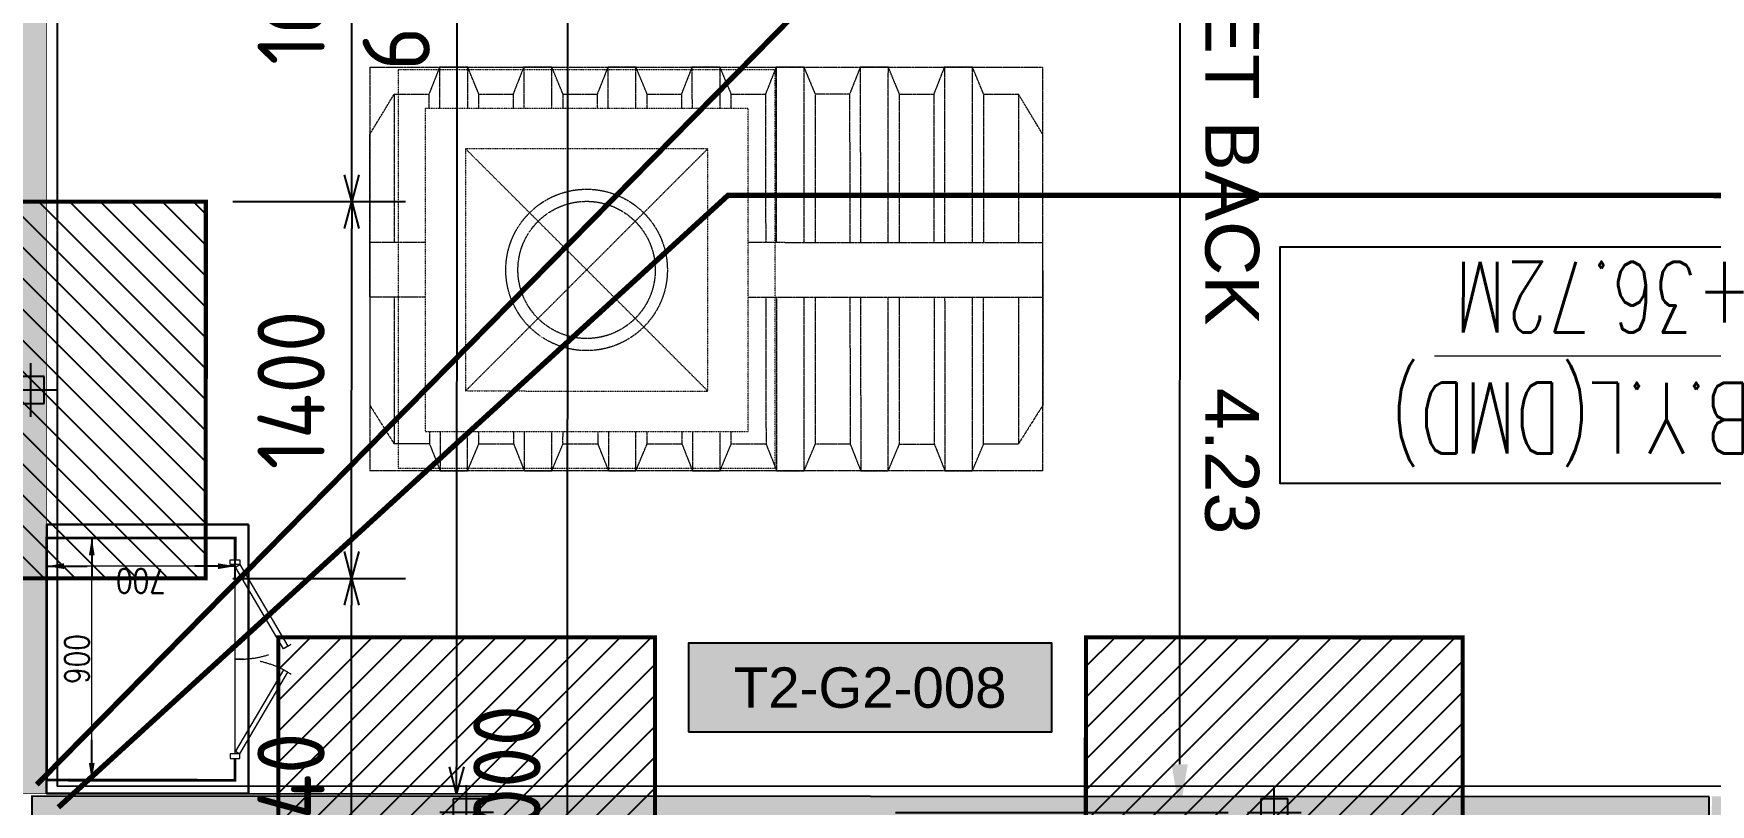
# Model space of a CAD drawing. Header units: centimetres. Extents: x -6122352 to 6876996, y -1694241 to 2592194.
# Drawn here: x 46747 to 52976, y -42127 to -39262 of the extents above; entities that cross this region are included whole.
import ezdxf
from ezdxf.enums import TextEntityAlignment as Align

# ---------------------------------------------------------------- set-up
doc = ezdxf.new("R2010")
doc.units = ezdxf.units.CM
doc.header["$MEASUREMENT"] = 0
doc.header["$PDMODE"] = 66
doc.header["$PDSIZE"] = 100
for name, pattern in [('CENTER', [2, 1.25, -0.25, 0.25, -0.25]), ('HIDDEN', [0.375, 0.25, -0.125]), ('LTH-4G-M-XR-GROUND FLOOR PLAN$0$HIDDEN2', [0.1875, 0.125, -0.0625])]:
    doc.linetypes.add(name, pattern=pattern)
doc.layers.get('Defpoints').update_dxf_attribs({"color": 255, "linetype": 'CENTER'})
for name, color, linetype in [('00-MI-DIM', 7, 'Continuous'), ('@MI-FOOTINGS', 7, 'Continuous'), ('@MI-MEP', 7, 'Continuous'), ('@MI-REF LAYER', 7, 'Continuous'), ('@MI-TYPE-02', 6, 'Continuous'), ('CTECH-Text 2.5mm', 2, 'Continuous'), ('PANEL-TAGS', 7, 'Continuous'), ('VD-WS-TEXT', 8, 'Continuous'), ('VD-WS-WATER TANK', 7, 'Continuous'), ('XREF1$0$S-LEVELS', 2, 'Continuous'), ('XREF1$0$TYPICAL NEW PROFILE', 3, 'Continuous')]:
    doc.layers.add(name, color=color, linetype=linetype)
doc.layers.add('08-Compound Wall-2', color=6, linetype='Continuous', lineweight=25, true_color=0xff00ff)
for name, color, linetype, lineweight in [('23585-XR-AR-102-8P-GF$0$A-FLOR-XREF', 8, 'Continuous', 9), ('A-ANNO-TEXT', 3, 'Continuous', 25), ('LTH-4G-M-XR-GROUND FLOOR PLAN$0$1717 X Water Tank Location_5B$0$00 Line 2', 6, 'Continuous', 13), ('XREF1$0$36-TAGLVL', 23, 'Continuous', 9), ('ZAT_WALL PANEL', 3, 'Continuous', 30)]:
    doc.layers.add(name, color=color, linetype=linetype, lineweight=lineweight)
doc.layers.add('LTH-4G-M-XR-GROUND FLOOR PLAN$0$PDF_Geometry', color=7, linetype='Continuous', true_color=0xcccccc)
doc.styles.add('DIMTEXT', font='romans.shx', dxfattribs={"width": 0.8})
doc.styles.add('PANELTAG_STYLE', font='arial.ttf')
doc.styles.add('Schueco-BEMSTIL', font='isocpeur.ttf', dxfattribs={"width": 0.9})
doc.styles.get("Standard").update_dxf_attribs({"font": 'arial.ttf'})
doc.styles.add('XREF1$0$DLT_TEXT', font='romans.shx', dxfattribs={"width": 0.7})
doc.dimstyles.new('DIM-25', dxfattribs={"dimscale": 25, "dimtxt": 2.5, "dimasz": 2.5, "dimexe": 1.25, "dimexo": 0.625, "dimgap": 1, "dimtad": 1, "dimdec": 0, "dimdsep": 46, "dimtxsty": 'DIMTEXT', "dimblk": 'AROW', "dimcen": 2.5, "dimse1": 1, "dimse2": 1, "dimclrd": 1, "dimclre": 1, "dimclrt": 2, "dimadec": 0, "dimazin": 0, "dimtfac": 1, "dimtdec": 0, "dimtmove": 0, "dimatfit": 3, "dimfxl": 1, "dimarcsym": 0})
doc.dimstyles.new('MI- JWC-TXT-2.5 MM', dxfattribs={"dimscale": 1.5, "dimtxt": 2.5, "dimasz": 1, "dimexe": 2, "dimexo": 1, "dimgap": 1, "dimtad": 1, "dimdec": 0, "dimdsep": 46, "dimtxsty": 'Schueco-BEMSTIL', "dimblk": 'OPEN30', "dimcen": 0, "dimdle": 2, "dimclrd": 140, "dimclre": 8, "dimclrt": 40, "dimadec": 0, "dimazin": 2, "dimtfac": 1, "dimtdec": 0, "dimtix": 1, "dimtmove": 2, "dimatfit": 3, "dimldrblk": 'OPEN', "dimfxl": 2, "dimlwd": -1, "dimlwe": -1, "dimarcsym": 0})
doc.dimstyles.get("Standard").update_dxf_attribs({"dimtxt": 5, "dimasz": 0.5, "dimexe": 0.18, "dimexo": 0.0625, "dimgap": 0.09, "dimtad": 0, "dimtih": 1, "dimtoh": 1, "dimdec": 0, "dimzin": 0, "dimdsep": 46, "dimtxsty": 'Standard', "dimcen": 0.09, "dimadec": 0, "dimazin": 0, "dimtfac": 1, "dimtdec": 0, "dimtofl": 0, "dimtmove": 0, "dimatfit": 3, "dimfxl": 1, "dimtolj": 1, "dimtzin": 0, "dimarcsym": 0})

# ---------------------------------------------------------------- blocks, each defined once
blk = doc.blocks.new('23585-XR-AR-BOUNDARY WALLS AND SETBACKS')
at = {"layer": '08-Compound Wall-2'}
blk.add_lwpolyline([(496436.7277305126, 2768919.127362223), (496454.3490277766, 2768902.981278001), (496460.4629703416, 2768909.653856921), (496464.5163715792, 2768914.077458272), (496468.5697700584, 2768918.501256612), (496472.6231700581, 2768922.925056611), (496476.6765700586, 2768927.348856612), (496482.790413552, 2768934.021327408), (496465.1691514189, 2768950.167379445)], dxfattribs=at)
blk = doc.blocks.new('A$C9d9485f6')
at = {"layer": 'A-ANNO-TEXT', "rotation": 312.4881850805905}
blk.add_blockref('23585-XR-AR-BOUNDARY WALLS AND SETBACKS', (-2377088.534775567, -1504219.252137818), dxfattribs=at)
blk = doc.blocks.new('AROW')
at = {"color": 1, "ltscale": 100}
for p, q in [((0, 0), (-3, 0)), ((-1.455191522836685e-11, -1), (-1.455191522836685e-11, 1))]:
    blk.add_line(p, q, dxfattribs=at)
blk.add_solid([(-1.279999999998836, 0.2133333333331393), (-1.279999999998836, -0.2133333333331393), (0, 0)], dxfattribs=at)
blk = doc.blocks.new('*D399')
at = {"layer": 'CTECH-Text 2.5mm', "color": 8, "lineweight": -2, "ltscale": 10, "transparency": 16777216}
blk.add_line((0.1000000000465661, -0.1673677310562148), (0.8999999999534338, -0.1673677310562148), dxfattribs=at)
at = {"layer": 'Defpoints', "color": 0, "ltscale": 10, "transparency": 16777216}
for p in [(0.05000000004656613, 2.504093572497368e-07), (0.9499999999534339, 4.757888382067517e-06), (0.9499999999534339, -0.1673677310562148)]:
    blk.add_point(p, dxfattribs=at)
at = {"layer": 'CTECH-Text 2.5mm', "color": 8, "lineweight": -2, "ltscale": 10, "transparency": 16777216, "xscale": 0.05, "yscale": 0.05, "zscale": 0.05, "rotation": 180}
blk.add_blockref('AROW', (0.05000000004656612, -0.1673677310562148), dxfattribs=at)
at = {"layer": 'CTECH-Text 2.5mm', "color": 8, "lineweight": -2, "ltscale": 10, "transparency": 16777216, "xscale": 0.05, "yscale": 0.05, "zscale": 0.05}
blk.add_blockref('AROW', (0.9499999999534339, -0.1673677310562148), dxfattribs=at)
at = {"layer": 'CTECH-Text 2.5mm', "color": 8, "ltscale": 10, "transparency": 16777216, "insert": (0.5, -0.1123677310562148), "char_height": 0.09, "attachment_point": 5, "style": 'DIMTEXT'}
blk.add_mtext('900', dxfattribs=at)
blk = doc.blocks.new('*D400')
at = {"layer": 'CTECH-Text 2.5mm', "color": 8, "lineweight": -2, "ltscale": 10, "transparency": 16777216}
blk.add_line((0.8453000504635991, -0.6499952435726302), (0.845300050463599, -0.04999524211161797), dxfattribs=at)
at = {"layer": 'Defpoints', "color": 0, "ltscale": 10, "transparency": 16777216}
for p in [(0.845300050463599, 4.757888382050682e-06), (0.9499999999534343, 4.757888382067519e-06), (0.9500035058008511, -0.6999952435726302)]:
    blk.add_point(p, dxfattribs=at)
at = {"layer": 'CTECH-Text 2.5mm', "color": 8, "lineweight": -2, "ltscale": 10, "transparency": 16777216, "xscale": 0.05, "yscale": 0.05, "zscale": 0.05}
for p, rotation in [((0.845300050463599, 4.757888382050682e-06), 90), ((0.8453000504635991, -0.6999952435726302), 270)]:
    blk.add_blockref('AROW', p, dxfattribs=dict(at, rotation=rotation))
at = {"layer": 'CTECH-Text 2.5mm', "color": 8, "ltscale": 10, "transparency": 16777216, "insert": (0.7903000504635987, -0.3499952428421242), "char_height": 0.09, "attachment_point": 5, "rotation": 90, "style": 'DIMTEXT'}
blk.add_mtext('700', dxfattribs=at)
blk = doc.blocks.new('WATER TANK-5G')
at = {"layer": 'VD-WS-WATER TANK', "color": 8, "linetype": 'HIDDEN', "lineweight": 0}
for p, q in [((-1250.001134479477, 750), (-1250.001134479477, -750)), ((-1250.001134479477, 750), (1250.001134479473, 750.0000000000073)), ((1250.001134479473, -750), (1250.001134479473, 750.0000000000073)), ((-1250.001134479477, 506.4072882397741), (-1159.487943448941, 649.9912085523538)), ((-1030.317381363468, 650.118273375927), (-1159.487943448941, 649.9912085523538)), ((-1030.33501070099, 650.0762170843009), (-1159.487943448028, 649.9912085537726)), ((-1159.487943448046, 104.2622760417398), (-1159.487943448046, 649.9912085537726)), ((-717.8173813634676, 650.3836400512264), (-846.9879434489412, 650.2565752276532)), ((-534.4881051635202, 650.3415837596003), (-405.3350107009901, 650.3415837596003)), ((-92.8350107009901, 650.2726107480521), (-221.9875152446839, 650.0289267772132)), ((219.6649892990063, 650.341583759604), (90.51189483647977, 650.341583759604)), ((532.1649892990099, 650.341583759604), (403.0118948364761, 650.341583759604)), ((844.6649892990099, 650.2327025967206), (715.5119202089954, 649.9890175606997)), ((1030.317381363468, 650.118273375927), (1159.487943448941, 649.9912085523538)), ((1030.33501070099, 650.0762170843009), (1159.487943448028, 649.9912085537726)), ((1159.487943448046, 104.2622760417398), (1159.487943448046, 649.9912085537726)), ((1250.001134479477, 506.4072882397704), (1159.487943448941, 649.9912085523538)), ((-1250.001134479477, 6.407288239774061), (-1250.001134479477, 506.4072882397741)), ((1250.001134479477, 6.407288239770423), (1250.001134479477, 506.4072882397704)), ((1250.001134479477, 6.407288239770423), (1250.001134479477, 506.4072882397704)), ((-1250.001134479477, 104.2622760417398), (-1250.001134479477, -97.85498780196576)), ((1250.001134479477, 104.2622760417398), (1250.001134479477, -97.85498780196576)), ((-1250.001134479477, 0), (-1250.001134479477, -500)), ((1250.001134479477, 0), (1250.001134479477, -500)), ((1250.001134479477, 0), (1250.001134479477, -500)), ((-1159.487943448941, -649.9666942819531), (-1159.487943448941, -97.85498780196576)), ((1159.487943448941, -649.4147271805778), (1159.487943448941, -97.85498780196576)), ((-1250.001134479477, -500), (-1159.487943448941, -649.9666942819531)), ((1250.001134479477, -500), (1159.487943448941, -649.4147271805778)), ((-1030.223625636183, -649.9259563589003), (-1159.487943448941, -649.9666942819531)), ((-717.8350107009901, -649.6186603031856), (-844.7006966823719, -649.7434578247448)), ((-532.1672582579631, -649.658416240407), (-405.3350107009901, -649.658416240407)), ((-92.80631768378589, -649.7273351141848), (-219.6666766012822, -649.9666942819567)), ((219.7076385924483, -649.7608572367899), (92.83288166340208, -649.7608572367899)), ((532.1649892990099, -649.4191101129363), (405.3327417420296, -649.6584162404033)), ((532.309836432134, -650.0063302019917), (532.1649892990099, -650.0066034984702)), ((844.6644062974592, -648.9922756636443), (717.8321587404789, -649.2315817911112)), ((1159.487943448941, -649.4147271805778), (1030.332741742033, -649.6584162404033)), ((1250.001134479473, -750), (-1250.001134479477, -750))]:
    blk.add_line(p, q, dxfattribs=at)
at = {"layer": 'VD-WS-WATER TANK', "color": 8, "linetype": 'HIDDEN', "lineweight": 0, "ltscale": 0.2}
for p, q in [((-5.37315663082699, 453.5452278794874), (894.6268433691729, -446.4547721205125)), ((894.626843369173, 453.5452278794874), (-5.373156630826884, -446.4547721205125))]:
    blk.add_line(p, q, dxfattribs=at)
at = {"layer": 'VD-WS-WATER TANK', "color": 8, "linetype": 'HIDDEN', "lineweight": 0}
for points in [[(-885.4456683969838, 104.2622760417325), (-886.4425025576202, 750.0000000000036), (-988.5597664013294, 750.0000000000036), (-1030.33501070099, 650.3415837596003), (-1030.33501070099, 104.2622760417325)], [(-988.5597664013294, 750.0000000000036), (-988.5597664013294, 104.2622760417325)], [(-846.0192791284171, 104.2622760417325), (-846.9881051635202, 650.3415837596003), (-886.4425025576202, 750.0000000000036)], [(-572.9456683969838, 104.2622760417362), (-573.9425025576202, 750.0000000000036), (-676.0597664013294, 750.0000000000036), (-717.8350107009901, 650.3415837596003), (-717.8350107009901, 104.2622760417362)], [(-676.0597664013294, 750.0000000000036), (-676.0597664013294, 104.2622760417362)], [(-533.5192791284171, 104.2622760417362), (-534.4881051635202, 650.3415837596003), (-573.9425025576202, 750.0000000000036)], [(-260.4456683969838, 104.2622760417362), (-261.4425025576202, 750.0000000000036), (-363.5597664013294, 750.0000000000036), (-405.3350107009901, 650.3415837596003), (-405.3350107009901, 104.2622760417362)], [(-363.5597664013294, 750.0000000000036), (-363.5597664013294, 104.2622760417362)], [(-221.0192791284171, 104.2622760417362), (-221.9881051635202, 650.3415837596003), (-261.4425025576202, 750.0000000000036)], [(51.26144853215979, 603.5452278794874), (51.05749744237983, 750.0000000000073), (-51.0597664013294, 750.0000000000073), (-92.8350107009901, 650.341583759604), (-92.8350107009901, 603.5452278794874)], [(-51.0597664013294, 750.0000000000073), (-51.0597664013294, 603.5452278794874)], [(90.57860255815893, 603.5452278794874), (90.51189483647977, 650.341583759604), (51.05749744237983, 750.0000000000073)], [(363.7614485321561, 603.5452278794874), (363.5574974423762, 750.0000000000073), (261.440233598667, 750.0000000000073), (219.6649892990063, 650.341583759604), (219.6649892990063, 603.5452278794874)], [(261.440233598667, 750.0000000000073), (261.440233598667, 603.5452278794874)], [(403.0786025581553, 603.5452278794874), (403.0118948364761, 650.341583759604), (363.5574974423762, 750.0000000000073)], [(676.2621950155126, 603.5452278794874), (676.0574974423798, 750.0000000000073), (573.9402335986706, 750.0000000000073), (532.1649892990099, 650.341583759604), (532.1649892990099, 603.5452278794874)], [(573.9402335986706, 750.0000000000073), (573.9402335986706, 603.5452278794874)], [(715.578602558159, 603.5452278794874), (715.5118948364798, 650.341583759604), (676.0574974423798, 750.0000000000073)], [(988.7835816781612, 603.5452278794874), (988.5574974423798, 750.0000000000073), (886.4402335986706, 750.0000000000073), (844.6649892990099, 650.341583759604), (844.6649892990099, 603.5452278794874)], [(886.4402335986706, 750.0000000000073), (886.4402335986706, 603.5452278794874)], [(1028.094918542531, 603.5452278794874), (1028.01189483648, 650.341583759604), (988.5574974423798, 750.0000000000073)], [(-155.373156630827, 104.2622760417398), (-1250.001134479477, 104.2622760417398), (-1250.001134479477, -97.85498780196576), (-155.373156630827, -97.85498780196576)], [(1044.626843369173, -97.85498780196576), (1250.001134479473, -97.85498780196576), (1250.001134479473, 104.2622760417398), (1044.626843369173, 104.2622760417398)], [(-1030.33501070099, -97.85498780197304), (-1030.33501070099, -649.658416240407), (-988.5597664013294, -750.0000000000036), (-884.1216556521795, -750.0000000000036), (-844.6672582579631, -649.658416240407), (-845.6347846805875, -97.85498780197304)], [(-988.5597664013294, -97.85498780197304), (-988.5597664013294, -750.0000000000036)], [(-884.1216556521795, -750.0000000000036), (-885.1173801805053, -97.85498780197304)], [(-717.8350107009901, -97.8549878019694), (-717.8350107009901, -649.658416240407), (-676.0597664013294, -750.0000000000036), (-571.6216556521795, -750.0000000000036), (-532.1672582579631, -649.658416240407), (-533.1347846805875, -97.8549878019694)], [(-676.0597664013294, -97.8549878019694), (-676.0597664013294, -750.0000000000036)], [(-571.6216556521795, -750.0000000000036), (-572.6173801805053, -97.8549878019694)], [(-405.3350107009901, -97.8549878019694), (-405.3350107009901, -649.658416240407), (-363.5597664013294, -750.0000000000036), (-259.1216556521795, -750.0000000000036), (-219.6672582579631, -649.658416240407), (-220.6347846805875, -97.8549878019694)], [(-363.5597664013294, -97.8549878019694), (-363.5597664013294, -750.0000000000036)], [(-259.1216556521795, -750.0000000000036), (-260.1173801805053, -97.8549878019694)], [(-92.8350107009901, -596.4547721205126), (-92.8350107009901, -649.6584162404033), (-51.0597664013294, -750), (53.37834434781689, -750), (92.83274174203325, -649.6584162404033), (92.76007233241864, -596.4547721205126)], [(-51.0597664013294, -596.4547721205126), (-51.0597664013294, -750)], [(53.37834434781689, -750), (53.17005371042653, -596.4547721205126)], [(219.6649892990063, -596.4547721205126), (219.6649892990063, -649.6584162404033), (261.440233598667, -750), (365.8783443478133, -750), (405.3327417420296, -649.6584162404033), (405.260072332415, -596.4547721205126)], [(261.440233598667, -596.4547721205126), (261.440233598667, -750)], [(365.8783443478133, -750), (365.6700537104251, -596.4547721205126)], [(532.1649892990099, -596.4547721205126), (532.1649892990099, -649.6584162404033), (573.9402335986706, -750), (678.3783443478205, -750), (717.8327417420369, -649.6584162404033), (717.7600723324223, -596.4547721205126)], [(573.9402335986706, -596.4547721205126), (573.9402335986706, -750)], [(678.3783443478205, -750), (678.1694037942582, -596.4547721205126)], [(844.6649892990063, -596.4547721205126), (844.6649892990063, -649.6584162404033), (886.440233598667, -750), (990.8783443478169, -750), (1030.332741742033, -649.6584162404033), (1030.239455022863, -596.4547721205126)], [(886.440233598667, -596.4547721205126), (886.440233598667, -750)], [(990.8783443478169, -750), (990.6439045426397, -596.4547721205126)]]:
    blk.add_lwpolyline(points, dxfattribs=at)
at = {"layer": 'VD-WS-WATER TANK', "color": 8, "linetype": 'HIDDEN', "lineweight": 0, "ltscale": 0.2}
for points in [[(-255.373156630827, -739.6584162404033), (1144.626843369173, -739.6584162404033), (1144.626843369173, 740.341583759604), (-255.373156630827, 740.341583759604)], [(-155.373156630827, -596.4547721205126), (1044.626843369173, -596.4547721205126), (1044.626843369173, 603.5452278794874), (-155.373156630827, 603.5452278794874)], [(-5.373156630826998, -446.4547721205126), (894.626843369173, -446.4547721205126), (894.626843369173, 453.5452278794874), (-5.373156630826998, 453.5452278794874)]]:
    blk.add_lwpolyline(points, close=True, dxfattribs=at)
at = {"layer": 'VD-WS-WATER TANK', "color": 8, "linetype": 'HIDDEN', "lineweight": 0}
for radius in [300, 255]:
    blk.add_circle((444.626843369173, 3.545227879487356), radius, dxfattribs=at)
blk = doc.blocks.new('XREF1$0$LVL  ATTR')
at = {"color": 7}
blk.add_wipeout([(-0.33727806633866564, 0.38352486299273547), (1.8973092599409713, 0.38352486299273547), (1.8973092599409713, -0.45047952129880775), (-0.33727806633866564, -0.4504795212988073)], dxfattribs=at)
at = {"layer": 'XREF1$0$36-TAGLVL', "extrusion": (-4.888139810645865e-07, 1.406522031717416e-17, 0.9999999999998805)}
h = blk.add_hatch(color=252, dxfattribs=at)
h.paths.add_polyline_path([(-0.06536514837319736, 0.1562500046566129, 0.4142135623730951), (-0.2216151483731973, 4.656612873077392e-09), (-0.06536514837319736, 4.656612873077392e-09)])
h.paths.add_polyline_path([(0.09088485162680264, 4.656612873077392e-09), (-0.06536514837319736, 4.656612873077392e-09), (-0.06536514837319736, -0.1562499953433871, 0.4142135623730951)])
at = {"layer": 'XREF1$0$36-TAGLVL', "extrusion": (-4.888139810645865e-07, 1.406522031717408e-17, 0.9999999999998805)}
for p, q in [((-0.06536515014719235, -0.2604166821887048), (-0.06536515014719235, 0.2604166511446238)), ((1.351057254982072, -1.396983861923218e-08, 5.262988010916589e-07), (-0.3253053234689158, -1.396983861923218e-08, -1.018362459642307e-07))]:
    blk.add_line(p, q, dxfattribs=at)
blk.add_circle((-0.06536514830387681, -4.494034574497252e-25, 3.195139836529895e-08), 0.15625, dxfattribs=at)
at = {"layer": 'XREF1$0$S-LEVELS', "color": 1}
blk.add_lwpolyline([(-0.3372780663386656, 0.3835248629927364), (1.897309259940972, 0.3835248629927364), (1.897309259940972, -0.4504795212988069), (-0.3372780663386656, -0.4504795212988069)], close=True, dxfattribs=at)
at = {"layer": 'XREF1$0$TYPICAL NEW PROFILE', "color": 3, "style": 'XREF1$0$DLT_TEXT', "width": 0.7}
for tag, p in [('+0.00M', (0.2413431143818681, 0.067100426539497, -0.0001437184612911057)), ('S.S.L', (0.2413431143818681, -0.3452672204089993, -0.0001437184612911057))]:
    blk.add_attdef(tag, p, '', height=0.2500000000000001, dxfattribs=at)
blk = doc.blocks.new('*D701')
at = {"color": 0, "lineweight": -2, "transparency": 16777216}
for p, q in [((494356.7565653002, 2767883.084557776), (494355.5205366385, 2767883.084557776)), ((494355.7005366385, 2767879.037860386), (494355.7005366385, 2767882.904557776)), ((494355.8531247751, 2767878.857860386), (494355.5205366385, 2767878.857860386))]:
    blk.add_line(p, q, dxfattribs=at)
at = {"color": 0, "transparency": 16777216}
for points in [[(494355.6705366385, 2767882.904557776), (494355.7305366385, 2767882.904557776), (494355.7005366385, 2767883.084557776)], [(494355.6705366385, 2767879.037860386), (494355.7305366385, 2767879.037860386), (494355.7005366385, 2767878.857860386)]]:
    blk.add_solid(points, dxfattribs=at)
at = {"layer": 'Defpoints', "color": 0, "transparency": 16777216}
for p in [(494355.7005366385, 2767883.084557776), (494356.8190653002, 2767883.084557776), (494355.9156247751, 2767878.857860386)]:
    blk.add_point(p, dxfattribs=at)
at = {"color": 0, "transparency": 16777216, "insert": (494355.5070577852, 2767880.97120908), "char_height": 0.2, "attachment_point": 5, "rotation": 90}
blk.add_mtext('\\A1;SET BACK   4.23', dxfattribs=at)
blk = doc.blocks.new('_Open30')
at = {"color": 0, "linetype": 'ByBlock', "lineweight": -2}
for p, q in [((-1, 0.26794919), (0, 0)), ((0, 0), (-1, -0.26794919)), ((0, 0), (-1, 0))]:
    blk.add_line(p, q, dxfattribs=at)
blk = doc.blocks.new('*D965')
at = {"layer": '00-MI-DIM', "color": 8, "transparency": 16777216}
for p, q in [((436951.8616006921, -167200.2608611829), (438575.4838480607, -167200.5517694452)), ((436950.7865663453, -173200.2607648748), (438574.4088137981, -173200.551673137))]:
    blk.add_line(p, q, dxfattribs=at)
at = {"layer": '00-MI-DIM', "color": 140, "transparency": 16777216}
blk.add_line((438375.4659340333, -167300.5159333646), (438374.4267342461, -173100.5158402667), dxfattribs=at)
at = {"layer": 'Defpoints', "color": 0, "transparency": 16777216}
for p in [(436851.8616022972, -167200.2429439452), (436850.7865679504, -173200.242847637), (438374.4088170084, -173200.5158386616)]:
    blk.add_point(p, dxfattribs=at)
at = {"layer": '00-MI-DIM', "color": 140, "transparency": 16777216, "xscale": 100, "yscale": 100, "zscale": 100}
for p, rotation in [((438375.483851271, -167200.5159349697), 89.98973417893167), ((438374.4088170084, -173200.5158386616), 269.9897341789317)]:
    blk.add_blockref('_Open30', p, dxfattribs=dict(at, rotation=rotation))
at = {"layer": '00-MI-DIM', "color": 40, "transparency": 16777216, "insert": (438149.9463377513, -170200.4755730522), "char_height": 250, "attachment_point": 5, "rotation": 89.98973417893166, "style": 'Schueco-BEMSTIL'}
blk.add_mtext('6000', dxfattribs=at)
blk = doc.blocks.new('_Open')
at = {"color": 0, "linetype": 'ByBlock', "lineweight": -2}
for p, q in [((-1, 0.1666666666666667), (0, 0)), ((-1, -0.1666666666666667), (0, 0)), ((0, 0), (-1, 0))]:
    blk.add_line(p, q, dxfattribs=at)
blk = doc.blocks.new('*D972')
at = {"layer": '00-MI-DIM', "color": 8, "transparency": 16777216}
for p, q in [((436895.3779130885, -149271.1944580374), (438990.7380413861, -149271.5698886985)), ((436886.5042159107, -197271.618946779), (438982.1376910816, -197271.9944264163))]:
    blk.add_line(p, q, dxfattribs=at)
at = {"layer": '00-MI-DIM', "color": 140, "transparency": 16777216}
blk.add_line((438782.1556115296, -197171.958593546), (438790.7201273586, -149371.534052618), dxfattribs=at)
at = {"layer": 'Defpoints', "color": 0, "transparency": 16777216}
for p in [(436795.3779146937, -149271.1765407997), (438790.7380445963, -149271.5340542231), (436786.5042175158, -197271.6010295413)]:
    blk.add_point(p, dxfattribs=at)
at = {"layer": '00-MI-DIM', "color": 140, "transparency": 16777216, "xscale": 100, "yscale": 100, "zscale": 100}
for p, rotation in [((438790.7380445963, -149271.5340542231), 89.98973417893167), ((438782.1376942919, -197271.9585919409), 269.9897341789317)]:
    blk.add_blockref('_Open30', p, dxfattribs=dict(at, rotation=rotation))
at = {"layer": '00-MI-DIM', "color": 40, "transparency": 16777216, "insert": (438561.4378730557, -173271.7060092971), "char_height": 250, "attachment_point": 5, "rotation": 89.98973417893166, "style": 'Schueco-BEMSTIL'}
blk.add_mtext('48000', dxfattribs=at)
blk = doc.blocks.new('T2-FOOTING PLAN')
at = {"layer": '@MI-FOOTINGS', "transparency": 33554679}
h = blk.add_hatch(dxfattribs=at)
h.set_pattern_fill('ANSI31', color=8, scale=650)
h.set_pattern_definition([(45, (0, 0), (-57.45242597140699, 57.45242597140699), [])])
h.paths.add_polyline_path([(-700, 650), (700, 650), (700, -650), (-700, -650)])
at = {"layer": '@MI-FOOTINGS', "color": 160, "true_color": 0x3340f0, "const_width": 15}
blk.add_lwpolyline([(-700, 650), (700, 650), (700, -650), (-700, -650)], close=True, dxfattribs=at)
at = {"layer": '@MI-FOOTINGS', "color": 30}
blk.add_point((0, 0), dxfattribs=at)
blk = doc.blocks.new('*D955')
at = {"layer": '00-MI-DIM', "color": 8, "transparency": 16777216}
for p, q in [((437542.5323933852, -172400.3668104988), (438184.3931840062, -172400.4818142243)), ((437541.6791160624, -174139.894057692), (438184.0815087518, -174140.0091584577))]:
    blk.add_line(p, q, dxfattribs=at)
at = {"layer": '00-MI-DIM', "color": 140, "transparency": 16777216}
blk.add_line((437984.0994291998, -174039.9733255873), (437984.3752699787, -172500.4459781437), dxfattribs=at)
at = {"layer": 'Defpoints', "color": 0, "transparency": 16777216}
for p in [(437442.5323949903, -172400.3488932611), (437984.3931872164, -172400.4459797489), (437441.6791176675, -174139.8761404543)]:
    blk.add_point(p, dxfattribs=at)
at = {"layer": '00-MI-DIM', "color": 140, "transparency": 16777216, "xscale": 100, "yscale": 100, "zscale": 100}
for p, rotation in [((437984.3931872164, -172400.4459797489), 89.98973417893167), ((437984.0815119621, -174139.9733239822), 269.9897341789317)]:
    blk.add_blockref('_Open30', p, dxfattribs=dict(at, rotation=rotation))
at = {"layer": '00-MI-DIM', "color": 40, "transparency": 16777216, "insert": (437759.2373532008, -173270.1693380807), "char_height": 250, "attachment_point": 5, "rotation": 89.98973417893166, "style": 'Schueco-BEMSTIL'}
blk.add_mtext('1740', dxfattribs=at)
blk = doc.blocks.new('*D956')
at = {"layer": '00-MI-DIM', "color": 8, "transparency": 16777216}
for p, q in [((437542.7832347328, -171000.3668329706), (438184.6440253538, -171000.4818366961)), ((437542.5323933852, -172400.3668104988), (438184.3931840258, -172400.4818142242))]:
    blk.add_line(p, q, dxfattribs=at)
at = {"layer": '00-MI-DIM', "color": 140, "transparency": 16777216}
blk.add_line((437984.4111044738, -172300.445981354), (437984.6261113263, -171100.4460006155), dxfattribs=at)
at = {"layer": 'Defpoints', "color": 0, "transparency": 16777216}
for p in [(437442.7832363379, -171000.3489157329), (437984.644028564, -171000.4460022207), (437442.5323949903, -172400.348893261)]:
    blk.add_point(p, dxfattribs=at)
at = {"layer": '00-MI-DIM', "color": 140, "transparency": 16777216, "xscale": 100, "yscale": 100, "zscale": 100}
for p, rotation in [((437984.644028564, -171000.4460022207), 89.98973417893167), ((437984.3931872361, -172400.4459797488), 269.9897341789317)]:
    blk.add_blockref('_Open30', p, dxfattribs=dict(at, rotation=rotation))
at = {"layer": '00-MI-DIM', "color": 40, "transparency": 16777216, "insert": (437759.5186115116, -171700.4056771999), "char_height": 250, "attachment_point": 5, "rotation": 89.98973417893166, "style": 'Schueco-BEMSTIL'}
blk.add_mtext('1400', dxfattribs=at)
blk = doc.blocks.new('*D957')
at = {"layer": '00-MI-DIM', "color": 8, "transparency": 16777216}
for p, q in [((437543.0714263511, -169400.3668121502), (438184.930701188, -169400.4818156041)), ((437542.7832347328, -171000.3668329707), (438184.6440253762, -171000.4818366962))]:
    blk.add_line(p, q, dxfattribs=at)
at = {"layer": '00-MI-DIM', "color": 140, "transparency": 16777216}
blk.add_line((437984.6619458242, -170900.4460038259), (437984.9127871605, -169500.4459795235), dxfattribs=at)
at = {"layer": 'Defpoints', "color": 0, "transparency": 16777216}
for p in [(437443.0714279563, -169400.3488949125), (437984.9307043983, -169400.4459811287), (437442.7832363379, -171000.348915733)]:
    blk.add_point(p, dxfattribs=at)
at = {"layer": '00-MI-DIM', "color": 140, "transparency": 16777216, "xscale": 100, "yscale": 100, "zscale": 100}
for p, rotation in [((437984.9307043983, -169400.4459811287), 89.98973417893167), ((437984.6440285865, -171000.4460022207), 269.9897341789317)]:
    blk.add_blockref('_Open30', p, dxfattribs=dict(at, rotation=rotation))
at = {"layer": '00-MI-DIM', "color": 40, "transparency": 16777216, "insert": (437759.7873701039, -170200.4056778899), "char_height": 250, "attachment_point": 5, "rotation": 89.98973417893166, "style": 'Schueco-BEMSTIL'}
blk.add_mtext('1600', dxfattribs=at)
blk = doc.blocks.new('T2-REAR-PARTITION PLAN')
at = {"layer": '@MI-TYPE-02'}
h = blk.add_hatch(color=256, dxfattribs=at)
h.dxf.hatch_style = 1
h.paths.add_polyline_path([(42290.20322779473, 51.31790563929826), (36290.26883805223, 53.52173404803034), (36289.79980276595, -66.47734930639854), (42289.73419250851, -68.68117771513062)])
h.paths.add_polyline_path([(36280.27285284252, 52.3934122537612), (30280.33846309996, 54.59724066249328), (30279.86942781368, -65.4018426919356), (36279.8038175563, -67.60567110066768)])
h.paths.add_polyline_path([(30270.34286372142, 53.56763081651297), (24270.40847397893, 55.77145922524505), (24269.93943869264, -64.22762412918382), (30269.8738284352, -66.4314525379159)])
h.paths.add_polyline_path([(24260.41248876916, 54.64313743097591), (18260.47809902666, 56.84696583970799), (18260.00906374038, -63.15211751472089), (24259.94345348293, -65.35594592345296)])
h.paths.add_polyline_path([(18250.48290117685, 55.92008403834188), (12250.54851143429, 58.12391244707396), (12250.07947614801, -61.87517090735491), (18250.01386589062, -64.07899931608699)])
h.paths.add_polyline_path([(12240.5537454345, 57.30751616109046), (6240.619355691946, 59.51134456982254), (6240.150320405664, -60.48773878460634), (12240.08471014828, -62.69156719333841)])
h.paths.add_polyline_path([(6230.623370482237, 58.3830227755243), (0.2345176431117579, 59.99954167721444), (-0.2345176431117579, -59.99954167721444), (6230.154335196014, -61.61606057890458)])
blk.add_lwpolyline([(6230.623370482237, 58.3830227755243), (0.2345176431117579, 59.99954167721444), (-0.2345176431117579, -59.99954167721444), (6230.154335196014, -61.61606057890458)], close=True, dxfattribs=at)
at = {"layer": '@MI-FOOTINGS', "rotation": 359.9898439714545}
for p in [(1615.185779726075, 0.7117772735946346), (4615.185732596437, 0.1800088653108105)]:
    blk.add_blockref('T2-FOOTING PLAN', p, dxfattribs=at)
blk = doc.blocks.new('PANELTAG')
at = {"layer": 'PANEL-TAGS', "color": 1}
blk.add_lwpolyline([(-13.5, -3.3), (13.5, -3.3), (13.5, 3.3), (-13.5, 3.3)], close=True, dxfattribs=at)
at = {"layer": 'PANEL-TAGS', "color": 40, "true_color": 0xffd700}
blk.add_solid([(-13.5, -3.3), (13.5, -3.3), (-13.5, 3.3), (13.5, 3.3)], dxfattribs=at)
at = {"layer": 'PANEL-TAGS', "color": 5, "style": 'PANELTAG_STYLE'}
blk.add_attdef('TAGNO', text='', height=3, dxfattribs=at).set_placement((0, 0), align=Align.CENTER)
blk = doc.blocks.new('A$C105233b1')
at = {"layer": 'LTH-4G-M-XR-GROUND FLOOR PLAN$0$1717 X Water Tank Location_5B$0$00 Line 2', "color": 8, "linetype": 'Continuous'}
blk.add_lwpolyline([(0.8683480295585468, -0.6999956521904096, 0.009999999999999998, 0.009999999999999998, 0), (0.9500035058008507, -0.69999524357263, 0.009999999999999998, 0.009999999999999998, 0), (0.9499999999534339, 4.757894203066826e-06, 0.009999999999999998, 0.009999999999999998, 0), (0.05000000004656613, 2.504093572497368e-07, 0.009999999999999998, 0.009999999999999998, 0), (0.05000350577756763, -0.6999997495440766, 0.009999999999999998, 0.009999999999999998, 0), (0.1308480319567025, -0.6999993450008333, 0, 0, 0)], format="xyseb", dxfattribs=at)
at = {"layer": 'LTH-4G-M-XR-GROUND FLOOR PLAN$0$PDF_Geometry', "color": 8, "lineweight": 5}
for points in [[(0.1480356180109084, -0.7171867598081008), (0.1480354380328208, -0.6812492597964592), (0.1308479380095378, -0.6812493458855897), (0.1308481179876253, -0.7171868458972313)], [(0.8511606156826019, -0.7171832383610308), (0.8511604355880991, -0.6812457383493893), (0.8683479356113821, -0.6812456522602588), (0.8683481155894697, -0.7171831522719003)], [(0.4512238400056958, -0.8951855450868607), (0.4605987617978826, -0.8795604981132783), (0.1574105398030952, -0.7015617128345184), (0.1480356180109084, -0.7171867598081008)], [(0.5479741765884683, -0.8951850605080836), (0.5385990983340889, -0.8795601074816659), (0.8417855374282226, -0.7015582852764055), (0.8511606156826019, -0.7171832383610308)]]:
    blk.add_lwpolyline(points, close=True, dxfattribs=at)
blk.add_lwpolyline([(0.1480355319799855, -0.6999992586788721), (0.8511605295352638, -0.6999957382795401)], dxfattribs=at)
at = {"layer": 'LTH-4G-M-XR-GROUND FLOOR PLAN$0$PDF_Geometry', "color": 8, "linetype": 'LTH-4G-M-XR-GROUND FLOOR PLAN$0$HIDDEN2', "lineweight": 5}
for centre, start, end in [((0.1480356180109084, -0.7171867598081008), 327.1409788454905, 2.802411848283426), ((0.8511606156826019, -0.7171832383610308), 177.1981623972044, 212.8595974648633)]:
    blk.add_arc(centre, 0.3515773961808322, start, end, dxfattribs=at)
at = {"layer": 'ZAT_WALL PANEL', "color": 1}
blk.add_lwpolyline([(1.000003756256774, -0.7499949933262542), (1, 5.008303560316563e-06), (0, 0), (3.756256774067879e-06, -0.7499999997671694), (1.000003756256774, -0.7499949933262542)], dxfattribs=at)
at = {"layer": 'CTECH-Text 2.5mm', "color": 8, "ltscale": 10}
dim = blk.add_linear_dim(base=(0.9499999999534339, -0.1673677310562148), p1=(0.05000000004656613, 2.504093572497368e-07), p2=(0.9499999999534339, 4.757888382067517e-06), dimstyle='DIM-25', override={"dimscale": 1, "dimtxt": 0.09, "dimasz": 0.05, "dimgap": 0.01, "dimlfac": 1000, "dimclrd": 8, "dimclre": 8, "dimclrt": 8}, dxfattribs=at)
dim.commit()
dim.dimension.update_dxf_attribs({"geometry": '*D399', "text_midpoint": (0.5, -0.1123677310562148)})
dim = blk.add_linear_dim(base=(0.845300050463599, 4.757888382050682e-06), p1=(0.9500035058008507, -0.69999524357263), p2=(0.9499999999534339, 4.757888382067517e-06), angle=90, dimstyle='DIM-25', override={"dimscale": 1, "dimtxt": 0.09, "dimasz": 0.05, "dimgap": 0.01, "dimlfac": 1000, "dimclrd": 8, "dimclre": 8, "dimclrt": 8}, dxfattribs=at)
dim.commit()
dim.dimension.update_dxf_attribs({"geometry": '*D400', "text_midpoint": (0.7903000504635987, -0.3499952428421242)})
blk = doc.blocks.new('23585-XR-AR-END-ANNO-GF')
at = {"linetype": 'Continuous', "xscale": -1000, "yscale": 1000, "zscale": 1000, "rotation": 90.00056989643812}
blk.add_blockref('A$C105233b1', (199.9999999819993, 23900.00000001442), dxfattribs=at)
at = {"layer": 'VD-WS-TEXT', "xscale": -1, "rotation": 359.9999650036473}
blk.add_blockref('WATER TANK-5G', (2649.886746793662, 21949.99901413592), dxfattribs=at)
blk = doc.blocks.new('A$C9656bef6')
at = {"layer": '23585-XR-AR-102-8P-GF$0$A-FLOR-XREF', "xscale": -0.001000000000000003, "yscale": 0.001, "zscale": 0.001, "rotation": 359.9996490424488}
blk.add_blockref('23585-XR-AR-END-ANNO-GF', (42.43946586316451, 0.03008096804842353), dxfattribs=at)
blk = doc.blocks.new('A$Cc58cf1eb')
dim = blk.add_linear_dim(base=(38.03109086101176, 25.31137159047648), p1=(38.2461789973313, 21.08467419957742), p2=(39.1496195224463, 25.31137158954516), angle=90, text='SET BACK   <>', dimstyle='Standard', override={"dimtxt": 0.2, "dimtad": 1, "dimtih": 0, "dimdec": 2})
dim.commit()
dim.dimension.update_dxf_attribs({"geometry": '*D701', "text_midpoint": (37.8376120076864, 23.19802289502695), "insert": (-494317.6694457775, -2767857.773186185)})
blk = doc.blocks.new('T2-PARTITION WALL')
at = {"layer": '@MI-TYPE-02'}
h = blk.add_hatch(color=256, dxfattribs=at)
h.dxf.hatch_style = 1
h.paths.add_polyline_path([(-71.02508106571622, -42098.55009387963), (-68.87369340774603, -48000.4032188518), (51.12629905209178, -48000.44575863145), (48.97491139412159, -42098.59263365931)])
h.paths.add_polyline_path([(-68.89454710215796, -36088.55047151487), (-71.02153608424123, -42088.55009450795), (48.97845637565479, -42088.5926342876), (51.10544535767986, -36088.59301129446)])
h.paths.add_polyline_path([(-66.7640131386579, -30078.55084915002), (-68.89100212074118, -36078.55047214316), (51.10899033915484, -36078.59301192281), (53.23597932123812, -30078.59338892964)])
h.paths.add_polyline_path([(-64.63347917504143, -24068.55122678523), (-66.7604681570665, -30068.55084977832), (53.23952430277131, -30068.59338955799), (55.36651328485459, -24068.59376656482)])
h.paths.add_polyline_path([(-64.59134481713409, -23929.04480615037), (-63.51631047029514, -17929.04490245861), (56.48368760355515, -17929.06640314552), (55.40865325671621, -23929.06630683731)])
h.paths.add_polyline_path([(-63.51451874629129, -17919.04490261909), (-62.43948439945234, -11919.04499892736), (57.56051367439795, -11919.0664996143), (56.48547932755901, -17919.06640330606)])
h.paths.add_polyline_path([(-62.43769267533207, -11909.04499908781), (-61.36265832849313, -5909.045095396083), (58.63733974535717, -5909.066596083023), (57.56230539846001, -11909.06649977478)])
h.paths.add_polyline_path([(-61.36086660448927, -5899.04509555659), (-60.01430928823538, 0.01075290745939128), (59.98568878561491, -0.01074777948088013), (58.63913146936102, -5899.066596243531)])
at = {"layer": '@MI-TYPE-02', "const_width": 2.5}
blk.add_lwpolyline([(-64.59134481713409, -23929.04480615037), (-63.51631047029514, -17929.04490245861), (56.48368760355515, -17929.06640314552), (55.40865325671621, -23929.06630683731)], close=True, dxfattribs=at)
at = {"layer": '@MI-FOOTINGS', "rotation": 89.98973417812736}
blk.add_blockref('T2-FOOTING PLAN', (-2.720088596222922, -22429.05590164306), dxfattribs=at)
at = {"layer": '00-MI-DIM'}
for base, p1, p2, picture, middle in [((1995.360129902663, -0.3575134233979043), (-8.87369717785623, -48000.42448874158), (0, 0), '*D972', (1766.059958362021, -24000.52946849744)), ((1189.552789704555, -20129.26944032897), (647.405321644184, -21729.17237493327), (647.6935132625819, -20129.17235411279), '*D957', (964.4094554102354, -20929.22913709016)), ((1189.26611387036, -21729.26946142097), (647.1544802965851, -23129.17235246134), (647.4053216442022, -21729.1723749332), '*D956', (964.1406968179414, -22429.22913640015)), ((1189.015272522725, -23129.26943894916), (646.3012029738471, -24868.69959965462), (647.1544802965669, -23129.17235246141), '*D955', (963.8594385071498, -23998.99279728099))]:
    dim = blk.add_linear_dim(base=base, p1=p1, p2=p2, angle=89.98973417893167, dimstyle='MI- JWC-TXT-2.5 MM', dxfattribs=at)
    dim.commit()
    dim.dimension.update_dxf_attribs({"geometry": picture, "text_midpoint": middle, "insert": (-436795.3779146937, 149271.1765407997)})
dim = blk.add_linear_dim(base=(1579.030902314698, -23929.33929786188), p1=(56.48368760355515, -17929.06640314552), p2=(55.40865325671621, -23929.06630683734), angle=89.98973417893167, dimstyle='MI- JWC-TXT-2.5 MM', dxfattribs=at)
dim.commit()
dim.dimension.update_dxf_attribs({"geometry": '*D965', "text_midpoint": (1579.568419446005, -20929.33934603739), "dimtype": 128, "insert": (-436795.3779146937, 149271.1765407997)})

msp = doc.modelspace()

# ---------------------------------------------------------------- linework, layer by layer
at = {"layer": '@MI-REF LAYER', "color": 1, "const_width": 19.99999999999999}
msp.add_lwpolyline([(46762.50042271068, -18185.61692743763), (50519.51285452401, -21760.53730344809), (50524.19756825153, -26074.13974338248), (50897.21326342346, -26076.82645145848), (50524.19756825153, -26074.13974338248), (50513.80888224945, -38235.056820811), (46758.94643052855, -42053.03215591872)], dxfattribs=at)

# ---------------------------------------------------------------- block references
msp.add_blockref('T2-PARTITION WALL', (46739.52557966392, -18157.22017384422))
at = {"layer": '@MI-MEP', "color": 10, "xscale": 1000, "yscale": 1000, "zscale": 1000, "rotation": 179.9898394947683}
msp.add_blockref('A$C9656bef6', (89039.49257800225, -18163.75963639671), dxfattribs=at)
at = {"layer": '@MI-REF LAYER', "xscale": 1000, "yscale": 1000, "zscale": 1000}
msp.add_blockref('A$C9d9485f6', (-23958.95045533385, 48155.57226163784), dxfattribs=at)
at = {"layer": '@MI-TYPE-02'}
msp.add_blockref('T2-REAR-PARTITION PLAN', (46740.53738152937, -42156.3057903636), dxfattribs=at)
at = {"layer": 'PANEL-TAGS'}
ref = msp.add_blockref('PANELTAG', (49854.63499152986, -41692.2661207919), dxfattribs=dict(at, xscale=50, yscale=50, zscale=50))
ref.add_attrib('TAGNO', 'T2-G2-008', dxfattribs={"color": 5, "height": 150, "style": 'PANELTAG_STYLE'}).set_placement((49854.63499152986, -41692.2661207919), align=Align.MIDDLE_CENTER)

# ---------------------------------------------------------------- next in the draw order: block references
at = {"layer": '@MI-REF LAYER', "color": 7}
ref = msp.add_blockref('XREF1$0$LVL  ATTR', (53371.23895226863, -40459.23793518652, 0.1511171693096003), dxfattribs=dict(at, xscale=-1051.480567989675, yscale=1051.480567989676, zscale=1051.480567989675, rotation=359.9890116976798))
ref.add_attrib('S.S.L', 'B.Y.L(DMD)', (53128.17340921841, -40559.36295211048), dxfattribs={"layer": 'XREF1$0$TYPICAL NEW PROFILE', "color": 3, "height": 262.8701419974187, "rotation": 179.989014999687, "style": 'XREF1$0$DLT_TEXT', "width": 0.7})
ref.add_attrib('+0.00M', '+36.72M', (53130.48508705368, -40110.02839594241), dxfattribs={"layer": 'XREF1$0$TYPICAL NEW PROFILE', "color": 3, "height": 262.8701419974187, "rotation": 179.989014999687, "style": 'XREF1$0$DLT_TEXT', "width": 0.7})

# ---------------------------------------------------------------- next in the draw order: linework, layer by layer
at = {"layer": '@MI-REF LAYER', "color": 1, "const_width": 20}
msp.add_lwpolyline([(46839.07473546874, -42137.43892567182), (49326.6847359064, -39862.94079899271), (63608.41537153978, -39865.63067804043), (63607.27130579304, -36703.25188662507), (63608.41537153978, -39865.63067804043), (86130.3712438533, -39870.03799070385), (89016.50227077148, -42147.11567552607)], dxfattribs=at)

# ---------------------------------------------------------------- next in the draw order: block references
at = {"layer": '@MI-REF LAYER', "color": 10, "xscale": 1000, "yscale": 1000, "zscale": 1000, "rotation": 179.9898040400442}
msp.add_blockref('A$Cc58cf1eb', (89039.74077314122, -16852.49471490344), dxfattribs=at)

doc.saveas('drawing.dxf')
